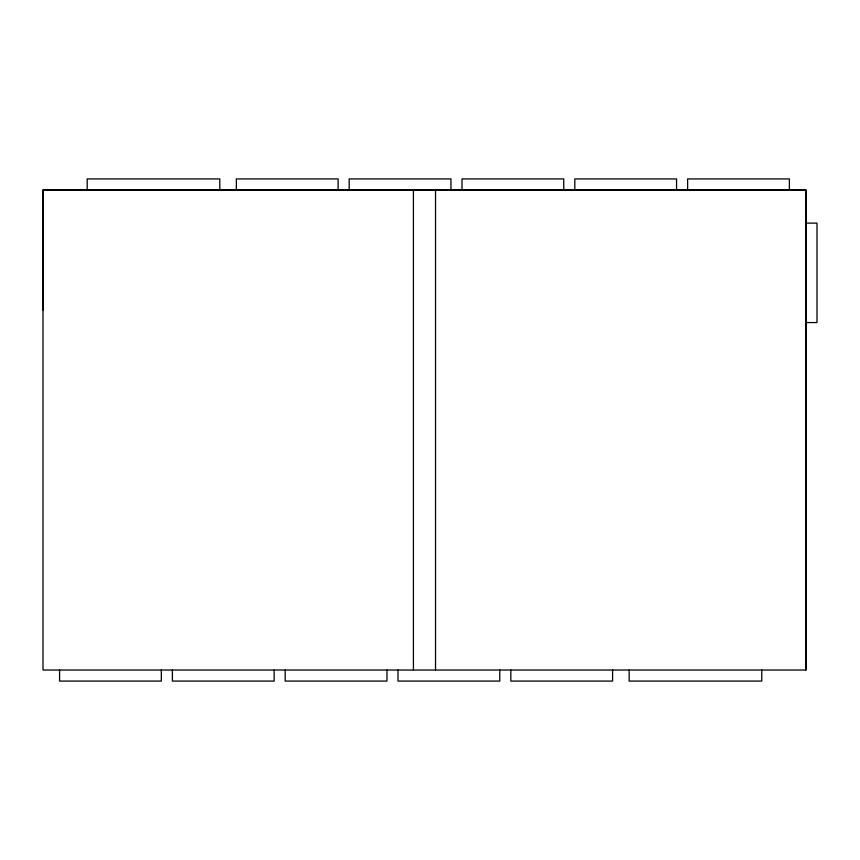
<?xml version="1.0" encoding="UTF-8"?>
<svg xmlns="http://www.w3.org/2000/svg" width="860" height="860" viewBox="0 0 860 860"><rect width="100%" height="100%" fill="white"/><g stroke="black" fill="none" stroke-linecap="round" stroke-linejoin="round"><path stroke-width="1.29" d="M805.949 223.116L817 223.116L817 322.565L805.949 322.565M805.949 670.026L43 670.026L43 189.974L805.949 189.974L805.949 670.026L805.928 189.985L43.022 189.985L43.054 310.008M789.372 189.974L789.372 178.923L687.613 178.923L687.613 189.974M761.756 670.026L761.756 681.077L629.165 681.077L629.165 670.026M676.562 189.974L676.562 178.923L574.803 178.923L574.803 189.974M612.589 670.026L612.589 681.077L510.829 681.077L510.829 670.026M563.751 189.974L563.751 178.923L461.992 178.923L461.992 189.974M499.778 670.026L499.778 681.077L398.008 681.077L398.008 670.026M450.941 189.974L450.941 178.923L349.171 178.923L349.171 189.974M435.525 190.006L435.525 669.994M413.423 190.006L413.423 669.994M386.968 670.026L386.968 681.077L285.197 681.077L285.197 670.026M338.13 189.974L338.13 178.923L236.36 178.923L236.36 189.974M274.147 670.026L274.147 681.077L172.387 681.077L172.387 670.026M219.794 189.974L219.794 178.923L87.193 178.923L87.193 189.974M161.336 670.026L161.336 681.077L59.577 681.077L59.577 670.026"/></g></svg>
